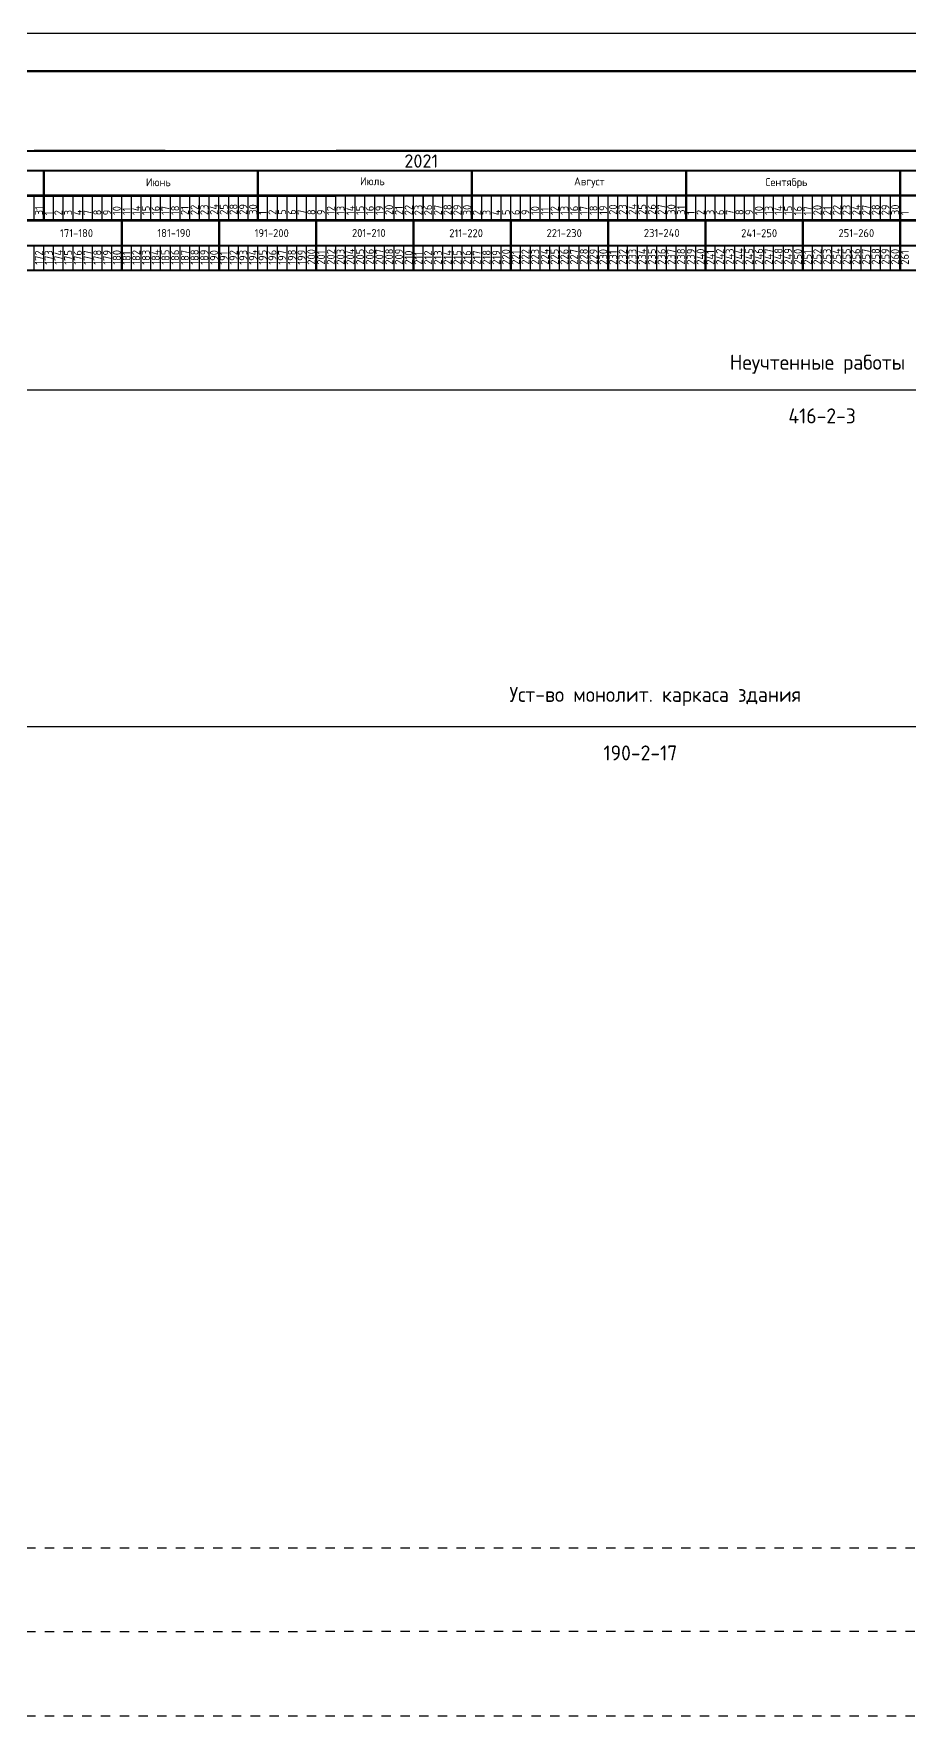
# Model space of a CAD drawing. Header units: millimetres. Extents: x -782 to 10910, y 3841 to 13237.
# Drawn here: x 4331.1 to 4448.1, y 12671.3 to 12896.1 of the extents above; entities that cross this region are included whole.
import ezdxf

# ---------------------------------------------------------------- set-up
doc = ezdxf.new("R2010")
doc.units = ezdxf.units.MM
doc.linetypes.add('JIS_02_1.2', pattern=[2.5, 1.25, -1.25])
doc.layers.add('05', color=7, linetype='Continuous', lineweight=50)
doc.layers.add('1STAIR2D', color=30, linetype='Continuous')
doc.layers.add('A0-08', color=101, linetype='Continuous')
doc.styles.add('GOST-2.304_Type-B', font='GOST_Common.ttf')
doc.styles.get("Standard").update_dxf_attribs({"font": 'isocpeur.ttf'})

msp = doc.modelspace()

# ---------------------------------------------------------------- linework, layer by layer
at = {"lineweight": 50}
for p, q in [((4332.416121, 12871.074652), (4332.416121, 12877.802487)), ((4361.015996, 12871.020001), (4361.015996, 12877.747836)), ((4389.616524, 12871.153156), (4389.616524, 12877.880991)), ((4418.216398, 12871.122658), (4418.216398, 12877.802487)), ((4446.816988, 12871.215177), (4446.816988, 12877.802487)), ((4342.816436, 12864.511104), (4342.816436, 12871.144083)), ((4355.816436, 12864.480334), (4355.816436, 12871.113313)), ((4368.816436, 12864.488026), (4368.816436, 12871.121005)), ((4381.816436, 12864.488026), (4381.816436, 12871.121005)), ((4394.816436, 12864.511104), (4394.816436, 12871.144083)), ((4407.816436, 12864.480334), (4407.816436, 12871.113313)), ((4420.816436, 12864.488026), (4420.816436, 12871.121005)), ((4433.816436, 12864.488026), (4433.816436, 12871.121005)), ((4446.816436, 12864.511104), (4446.816436, 12871.144083))]:
    msp.add_line(p, q, dxfattribs=at)
at = {"lineweight": -3}
for p, q in [((4331.116058, 12871.19227), (4331.115995, 12874.518797)), ((4331.116121, 12871.121005), (4331.116902, 12874.440674)), ((4331.116121, 12871.121005), (4331.116902, 12874.440674)), ((4333.716058, 12871.19227), (4333.716839, 12874.511939)), ((4337.616058, 12871.138735), (4337.615995, 12874.465262)), ((4337.616058, 12871.138735), (4337.615995, 12874.465262)), ((4340.215995, 12871.21), (4340.215932, 12874.536527)), ((4340.216059, 12871.121178), (4340.216839, 12874.440847)), ((4340.216059, 12871.121178), (4340.216839, 12874.440847)), ((4342.815996, 12871.192443), (4342.816776, 12874.512112)), ((4346.715996, 12871.138908), (4346.715932, 12874.465435)), ((4346.715996, 12871.138908), (4346.715932, 12874.465435)), ((4349.315932, 12871.210173), (4349.315869, 12874.5367)), ((4349.315996, 12871.138908), (4349.316776, 12874.458577)), ((4349.315996, 12871.138908), (4349.316776, 12874.458577)), ((4351.915932, 12871.210173), (4351.916713, 12874.529841)), ((4353.215996, 12871.151949), (4353.216776, 12874.471617)), ((4353.215996, 12871.151949), (4353.216776, 12874.471617)), ((4355.815932, 12871.156638), (4355.815869, 12874.483165)), ((4355.815932, 12871.156638), (4355.815869, 12874.483165)), ((4358.415869, 12871.227903), (4358.415806, 12874.55443)), ((4358.415932, 12871.156638), (4358.416713, 12874.476307)), ((4358.415932, 12871.156638), (4358.416713, 12874.476307)), ((4361.015869, 12871.227903), (4361.01665, 12874.547571)), ((4364.915869, 12871.174368), (4364.915806, 12874.500895)), ((4364.915869, 12871.174368), (4364.915806, 12874.500895)), ((4366.21587, 12871.187581), (4366.21665, 12874.50725)), ((4366.21587, 12871.187581), (4366.21665, 12874.50725)), ((4367.515806, 12871.245633), (4367.515743, 12874.57216)), ((4367.51587, 12871.15681), (4367.51665, 12874.476479)), ((4367.51587, 12871.15681), (4367.51665, 12874.476479)), ((4370.115807, 12871.228075), (4370.116587, 12874.547744)), ((4374.015807, 12871.17454), (4374.015744, 12874.501067)), ((4374.015807, 12871.17454), (4374.015744, 12874.501067)), ((4376.615744, 12871.245805), (4376.615681, 12874.572332)), ((4376.615807, 12871.17454), (4376.616587, 12874.494209)), ((4376.615807, 12871.17454), (4376.616587, 12874.494209)), ((4379.215744, 12871.245805), (4379.216524, 12874.565474)), ((4379.215807, 12871.156983), (4379.216588, 12874.476652)), ((4379.215807, 12871.156983), (4379.216588, 12874.476652)), ((4380.515744, 12871.215035), (4380.516524, 12874.534703)), ((4383.115744, 12871.122762), (4383.116524, 12874.442431)), ((4385.715681, 12871.263535), (4385.715618, 12874.590062)), ((4388.315683, 12871.123076), (4388.316464, 12874.442744)), ((4389.615681, 12871.140492), (4389.615618, 12874.467019)), ((4392.215681, 12871.122934), (4392.216461, 12874.442603)), ((4394.81562, 12871.140806), (4394.815557, 12874.467332)), ((4397.415621, 12871.123248), (4397.416401, 12874.442917)), ((4398.715618, 12871.140664), (4398.715555, 12874.467191)), ((4401.315618, 12871.140664), (4401.316398, 12874.460333)), ((4403.915557, 12871.140978), (4403.915494, 12874.467505)), ((4405.215618, 12871.153705), (4405.216399, 12874.473374)), ((4406.515557, 12871.140978), (4406.516338, 12874.460647)), ((4407.815555, 12871.158394), (4407.815492, 12874.484921)), ((4410.415555, 12871.158394), (4410.416335, 12874.478063)), ((4413.015494, 12871.158708), (4413.015431, 12874.485235)), ((4415.615494, 12871.158708), (4415.616275, 12874.478377)), ((4416.915492, 12871.176124), (4416.915429, 12874.502651)), ((4418.215492, 12871.189338), (4418.216273, 12874.509006)), ((4419.515492, 12871.158567), (4419.516273, 12874.478236)), ((4422.115431, 12871.176438), (4422.115368, 12874.502965)), ((4424.715432, 12871.158881), (4424.716212, 12874.478549)), ((4426.015429, 12871.176297), (4426.015366, 12874.502824)), ((4428.615429, 12871.176297), (4428.616209, 12874.495966)), ((4431.215369, 12871.176611), (4431.215306, 12874.503137)), ((4431.215429, 12871.158739), (4431.21621, 12874.478408)), ((4432.515369, 12871.213278), (4432.516149, 12874.532947)), ((4433.815369, 12871.176611), (4433.816149, 12874.496279)), ((4435.115369, 12871.121005), (4435.116149, 12874.440674)), ((4440.315306, 12871.194341), (4440.315242, 12874.520867)), ((4441.615306, 12871.138735), (4441.615242, 12874.465262)), ((4442.915307, 12871.124111), (4442.916087, 12874.443779)), ((4444.215306, 12871.121178), (4444.216086, 12874.440847)), ((4686.537449, 12848.485691), (4149.116436, 12848.445611))]:
    msp.add_line(p, q, dxfattribs=at)
at = {"lineweight": 25}
for p, q in [((4332.416058, 12871.1615), (4332.416058, 12874.485682)), ((4332.416121, 12871.090235), (4332.416121, 12874.414417)), ((4332.416121, 12871.090235), (4332.416121, 12874.414417)), ((4333.716121, 12871.090235), (4333.716121, 12874.414417)), ((4333.716121, 12871.090235), (4333.716121, 12874.414417)), ((4335.016058, 12871.1615), (4335.016058, 12874.485682)), ((4335.016121, 12871.059464), (4335.016121, 12874.383646)), ((4335.016121, 12871.059464), (4335.016121, 12874.383646)), ((4336.316058, 12871.1615), (4336.316058, 12874.485682)), ((4336.316121, 12871.028693), (4336.316121, 12874.352876)), ((4336.316121, 12871.028693), (4336.316121, 12874.352876)), ((4337.616058, 12871.130729), (4337.616058, 12874.454911)), ((4338.916058, 12871.099958), (4338.916058, 12874.424141)), ((4338.916059, 12871.090407), (4338.916059, 12874.41459)), ((4338.916059, 12871.090407), (4338.916059, 12874.41459)), ((4341.515996, 12871.161672), (4341.515996, 12874.485854)), ((4341.516059, 12871.090407), (4341.516059, 12874.41459)), ((4341.516059, 12871.090407), (4341.516059, 12874.41459)), ((4342.816059, 12871.090407), (4342.816059, 12874.41459)), ((4342.816059, 12871.090407), (4342.816059, 12874.41459)), ((4344.115996, 12871.161672), (4344.115996, 12874.485854)), ((4344.116059, 12871.059637), (4344.116059, 12874.383819)), ((4344.116059, 12871.059637), (4344.116059, 12874.383819)), ((4345.415996, 12871.161672), (4345.415996, 12874.485854)), ((4345.416059, 12871.028866), (4345.416059, 12874.353048)), ((4345.416059, 12871.028866), (4345.416059, 12874.353048)), ((4346.715996, 12871.130902), (4346.715996, 12874.455084)), ((4348.015996, 12871.108137), (4348.015996, 12874.43232)), ((4348.015996, 12871.108137), (4348.015996, 12874.43232)), ((4348.015996, 12871.100131), (4348.015996, 12874.424313)), ((4350.615932, 12871.179402), (4350.615932, 12874.503584)), ((4350.615996, 12871.108137), (4350.615996, 12874.43232)), ((4350.615996, 12871.108137), (4350.615996, 12874.43232)), ((4351.915996, 12871.108137), (4351.915996, 12874.43232)), ((4351.915996, 12871.108137), (4351.915996, 12874.43232)), ((4353.215932, 12871.179402), (4353.215932, 12874.503584)), ((4353.215996, 12871.077367), (4353.215996, 12874.401549)), ((4353.215996, 12871.077367), (4353.215996, 12874.401549)), ((4354.515932, 12871.179402), (4354.515932, 12874.503584)), ((4354.515996, 12871.046596), (4354.515996, 12874.370778)), ((4354.515996, 12871.046596), (4354.515996, 12874.370778)), ((4355.815932, 12871.148632), (4355.815932, 12874.472814)), ((4357.115932, 12871.125867), (4357.115932, 12874.450049)), ((4357.115932, 12871.125867), (4357.115932, 12874.450049)), ((4357.115932, 12871.117861), (4357.115932, 12874.442043)), ((4359.715869, 12871.197132), (4359.715869, 12874.521314)), ((4359.715932, 12871.125867), (4359.715932, 12874.450049)), ((4359.715932, 12871.125867), (4359.715932, 12874.450049)), ((4361.015932, 12871.125867), (4361.015932, 12874.450049)), ((4361.015932, 12871.125867), (4361.015932, 12874.450049)), ((4362.315869, 12871.197132), (4362.315869, 12874.521314)), ((4362.315932, 12871.095097), (4362.315932, 12874.419279)), ((4362.315932, 12871.095097), (4362.315932, 12874.419279)), ((4363.615869, 12871.197132), (4363.615869, 12874.521314)), ((4363.615932, 12871.064326), (4363.615932, 12874.388508)), ((4363.615932, 12871.064326), (4363.615932, 12874.388508)), ((4364.915869, 12871.166361), (4364.915869, 12874.490544)), ((4366.215869, 12871.135591), (4366.215869, 12874.459773)), ((4366.21587, 12871.12604), (4366.21587, 12874.450222)), ((4366.21587, 12871.12604), (4366.21587, 12874.450222)), ((4368.815807, 12871.197305), (4368.815807, 12874.521487)), ((4368.81587, 12871.12604), (4368.81587, 12874.450222)), ((4368.81587, 12871.12604), (4368.81587, 12874.450222)), ((4370.11587, 12871.12604), (4370.11587, 12874.450222)), ((4370.11587, 12871.12604), (4370.11587, 12874.450222)), ((4371.415807, 12871.197305), (4371.415807, 12874.521487)), ((4371.41587, 12871.095269), (4371.41587, 12874.419451)), ((4371.41587, 12871.095269), (4371.41587, 12874.419451)), ((4372.715807, 12871.197305), (4372.715807, 12874.521487)), ((4372.71587, 12871.064498), (4372.71587, 12874.388681)), ((4372.71587, 12871.064498), (4372.71587, 12874.388681)), ((4374.015807, 12871.166534), (4374.015807, 12874.490716)), ((4375.315807, 12871.14377), (4375.315807, 12874.467952)), ((4375.315807, 12871.14377), (4375.315807, 12874.467952)), ((4375.315807, 12871.135763), (4375.315807, 12874.459946)), ((4377.915744, 12871.215035), (4377.915744, 12874.539217)), ((4377.915807, 12871.14377), (4377.915807, 12874.467952)), ((4377.915807, 12871.14377), (4377.915807, 12874.467952)), ((4379.215744, 12871.184264), (4379.215744, 12874.508446)), ((4379.215807, 12871.14377), (4379.215807, 12874.467952)), ((4379.215807, 12871.14377), (4379.215807, 12874.467952)), ((4380.515744, 12871.215035), (4380.515744, 12874.539217)), ((4380.515807, 12871.112999), (4380.515807, 12874.437181)), ((4380.515807, 12871.112999), (4380.515807, 12874.437181)), ((4381.815744, 12871.215035), (4381.815744, 12874.539217)), ((4381.815744, 12871.091991), (4381.815744, 12874.416174)), ((4383.115744, 12871.184264), (4383.115744, 12874.508446)), ((4384.415744, 12871.153493), (4384.415744, 12874.477675)), ((4384.415744, 12871.091991), (4384.415744, 12874.416174)), ((4385.715744, 12871.091991), (4385.715744, 12874.416174)), ((4387.015683, 12871.092305), (4387.015683, 12874.416487)), ((4387.015744, 12871.061221), (4387.015744, 12874.385403)), ((4388.315744, 12871.03045), (4388.315744, 12874.354632)), ((4389.615683, 12871.092305), (4389.615683, 12874.416487)), ((4390.915681, 12871.092164), (4390.915681, 12874.416346)), ((4390.915683, 12871.092305), (4390.915683, 12874.416487)), ((4392.215683, 12871.061534), (4392.215683, 12874.385717)), ((4393.515681, 12871.092164), (4393.515681, 12874.416346)), ((4393.515683, 12871.030764), (4393.515683, 12874.354946)), ((4394.815681, 12871.092164), (4394.815681, 12874.416346)), ((4396.115621, 12871.092478), (4396.115621, 12874.41666)), ((4396.115681, 12871.061393), (4396.115681, 12874.385575)), ((4397.415681, 12871.030622), (4397.415681, 12874.354805)), ((4398.715621, 12871.092478), (4398.715621, 12874.41666)), ((4400.015618, 12871.109894), (4400.015618, 12874.434076)), ((4400.015621, 12871.092478), (4400.015621, 12874.41666)), ((4401.315621, 12871.061707), (4401.315621, 12874.385889)), ((4402.615618, 12871.109894), (4402.615618, 12874.434076)), ((4402.615621, 12871.030936), (4402.615621, 12874.355118)), ((4403.915618, 12871.109894), (4403.915618, 12874.434076)), ((4405.215557, 12871.110207), (4405.215557, 12874.43439)), ((4405.215618, 12871.079123), (4405.215618, 12874.403305)), ((4406.515618, 12871.048352), (4406.515618, 12874.372535)), ((4407.815557, 12871.110207), (4407.815557, 12874.43439)), ((4409.115555, 12871.127624), (4409.115555, 12874.451806)), ((4409.115557, 12871.110207), (4409.115557, 12874.43439)), ((4410.415557, 12871.079437), (4410.415557, 12874.403619)), ((4411.715555, 12871.127624), (4411.715555, 12874.451806)), ((4411.715557, 12871.048666), (4411.715557, 12874.372848)), ((4413.015555, 12871.127624), (4413.015555, 12874.451806)), ((4414.315494, 12871.127937), (4414.315494, 12874.45212)), ((4414.315555, 12871.096853), (4414.315555, 12874.421035)), ((4415.615555, 12871.066082), (4415.615555, 12874.390265)), ((4416.915494, 12871.127937), (4416.915494, 12874.45212)), ((4418.215492, 12871.127796), (4418.215492, 12874.451978)), ((4418.215494, 12871.127937), (4418.215494, 12874.45212)), ((4419.515494, 12871.097167), (4419.515494, 12874.421349)), ((4420.815492, 12871.127796), (4420.815492, 12874.451978)), ((4420.815494, 12871.066396), (4420.815494, 12874.390578)), ((4422.115492, 12871.127796), (4422.115492, 12874.451978)), ((4423.415432, 12871.12811), (4423.415432, 12874.452292)), ((4423.415492, 12871.097026), (4423.415492, 12874.421208)), ((4424.715492, 12871.066255), (4424.715492, 12874.390437)), ((4426.015432, 12871.12811), (4426.015432, 12874.452292)), ((4427.315429, 12871.145526), (4427.315429, 12874.469708)), ((4427.315432, 12871.12811), (4427.315432, 12874.452292)), ((4428.615432, 12871.097339), (4428.615432, 12874.421522)), ((4429.915429, 12871.145526), (4429.915429, 12874.469708)), ((4429.915432, 12871.066569), (4429.915432, 12874.390751)), ((4431.215369, 12871.182507), (4431.215369, 12874.50669)), ((4431.215429, 12871.145526), (4431.215429, 12874.469708)), ((4432.515369, 12871.14584), (4432.515369, 12874.470022)), ((4432.515429, 12871.114756), (4432.515429, 12874.438938)), ((4433.815369, 12871.090235), (4433.815369, 12874.414417)), ((4435.115369, 12871.14584), (4435.115369, 12874.470022)), ((4436.415369, 12871.14584), (4436.415369, 12874.470022)), ((4436.415369, 12871.090235), (4436.415369, 12874.414417)), ((4437.715369, 12871.115069), (4437.715369, 12874.439251)), ((4437.715369, 12871.090235), (4437.715369, 12874.414417)), ((4439.015369, 12871.084299), (4439.015369, 12874.408481)), ((4439.015369, 12871.059464), (4439.015369, 12874.383646)), ((4440.315369, 12871.028693), (4440.315369, 12874.352876)), ((4441.615307, 12871.09334), (4441.615307, 12874.417522)), ((4442.915306, 12871.090407), (4442.915306, 12874.41459)), ((4444.215307, 12871.09334), (4444.215307, 12874.417522)), ((4445.515306, 12871.090407), (4445.515306, 12874.41459)), ((4445.515307, 12871.09334), (4445.515307, 12874.417522)), ((4446.815306, 12871.090407), (4446.815306, 12874.41459)), ((4446.815307, 12871.062569), (4446.815307, 12874.386752)), ((4331.116436, 12864.488026), (4331.116436, 12867.827594)), ((4332.416436, 12864.488026), (4332.416436, 12867.812209)), ((4332.416436, 12864.488026), (4332.416436, 12867.812209)), ((4333.716436, 12864.488026), (4333.716436, 12867.812209)), ((4333.716436, 12864.488026), (4333.716436, 12867.812209)), ((4335.016436, 12864.488026), (4335.016436, 12867.827594)), ((4336.316436, 12864.488026), (4336.316436, 12867.812209)), ((4336.316436, 12864.488026), (4336.316436, 12867.812209)), ((4337.616436, 12864.488026), (4337.616436, 12867.812209)), ((4337.616436, 12864.488026), (4337.616436, 12867.812209)), ((4338.916436, 12864.488026), (4338.916436, 12867.827594)), ((4340.216436, 12864.488026), (4340.216436, 12867.812209)), ((4340.216436, 12864.488026), (4340.216436, 12867.812209)), ((4341.516436, 12864.488026), (4341.516436, 12867.812209)), ((4341.516436, 12864.488026), (4341.516436, 12867.812209)), ((4342.816436, 12864.488026), (4342.816436, 12867.827594)), ((4344.116436, 12864.472641), (4344.116436, 12867.796823)), ((4344.116436, 12864.472641), (4344.116436, 12867.796823)), ((4345.416436, 12864.472641), (4345.416436, 12867.796823)), ((4345.416436, 12864.472641), (4345.416436, 12867.796823)), ((4346.716436, 12864.472641), (4346.716436, 12867.812209)), ((4348.016436, 12864.457256), (4348.016436, 12867.781438)), ((4348.016436, 12864.457256), (4348.016436, 12867.781438)), ((4349.316436, 12864.457256), (4349.316436, 12867.781438)), ((4349.316436, 12864.457256), (4349.316436, 12867.781438)), ((4350.616436, 12864.457256), (4350.616436, 12867.796823)), ((4351.916436, 12864.472641), (4351.916436, 12867.796823)), ((4351.916436, 12864.472641), (4351.916436, 12867.796823)), ((4353.216436, 12864.472641), (4353.216436, 12867.796823)), ((4353.216436, 12864.472641), (4353.216436, 12867.796823)), ((4354.516436, 12864.472641), (4354.516436, 12867.812209)), ((4355.816436, 12864.472641), (4355.816436, 12867.796823)), ((4355.816436, 12864.472641), (4355.816436, 12867.796823)), ((4357.116436, 12864.472641), (4357.116436, 12867.796823)), ((4357.116436, 12864.472641), (4357.116436, 12867.796823)), ((4358.416436, 12864.472641), (4358.416436, 12867.812209)), ((4359.716436, 12864.472641), (4359.716436, 12867.796823)), ((4359.716436, 12864.472641), (4359.716436, 12867.796823)), ((4361.016436, 12864.472641), (4361.016436, 12867.796823)), ((4361.016436, 12864.472641), (4361.016436, 12867.796823)), ((4362.316436, 12864.472641), (4362.316436, 12867.812209)), ((4363.616436, 12864.472641), (4363.616436, 12867.796823)), ((4363.616436, 12864.472641), (4363.616436, 12867.796823)), ((4364.916436, 12864.472641), (4364.916436, 12867.796823)), ((4364.916436, 12864.472641), (4364.916436, 12867.796823)), ((4366.216436, 12864.472641), (4366.216436, 12867.812209)), ((4367.516436, 12864.503412), (4367.516436, 12867.827594)), ((4367.516436, 12864.503412), (4367.516436, 12867.827594)), ((4368.816436, 12864.503412), (4368.816436, 12867.827594)), ((4368.816436, 12864.503412), (4368.816436, 12867.827594)), ((4370.116436, 12864.503412), (4370.116436, 12867.842979)), ((4371.416436, 12864.488026), (4371.416436, 12867.812209)), ((4371.416436, 12864.488026), (4371.416436, 12867.812209)), ((4372.716436, 12864.488026), (4372.716436, 12867.812209)), ((4372.716436, 12864.488026), (4372.716436, 12867.812209)), ((4374.016436, 12864.488026), (4374.016436, 12867.827594)), ((4375.316436, 12864.503412), (4375.316436, 12867.827594)), ((4375.316436, 12864.503412), (4375.316436, 12867.827594)), ((4376.616436, 12864.503412), (4376.616436, 12867.827594)), ((4376.616436, 12864.503412), (4376.616436, 12867.827594)), ((4377.916436, 12864.503412), (4377.916436, 12867.842979)), ((4379.216436, 12864.503412), (4379.216436, 12867.827594)), ((4379.216436, 12864.503412), (4379.216436, 12867.827594)), ((4380.516436, 12864.503412), (4380.516436, 12867.827594)), ((4380.516436, 12864.503412), (4380.516436, 12867.827594)), ((4381.816436, 12864.503412), (4381.816436, 12867.842979)), ((4383.116436, 12864.503412), (4383.116436, 12867.827594)), ((4383.116436, 12864.503412), (4383.116436, 12867.827594)), ((4384.416436, 12864.503412), (4384.416436, 12867.827594)), ((4384.416436, 12864.503412), (4384.416436, 12867.827594)), ((4385.716436, 12864.503412), (4385.716436, 12867.842979)), ((4387.016436, 12864.503412), (4387.016436, 12867.827594)), ((4387.016436, 12864.503412), (4387.016436, 12867.827594)), ((4388.316436, 12864.503412), (4388.316436, 12867.827594)), ((4388.316436, 12864.503412), (4388.316436, 12867.827594)), ((4389.616436, 12864.503412), (4389.616436, 12867.842979)), ((4390.916436, 12864.503412), (4390.916436, 12867.827594)), ((4390.916436, 12864.503412), (4390.916436, 12867.827594)), ((4392.216436, 12864.503412), (4392.216436, 12867.827594)), ((4392.216436, 12864.503412), (4392.216436, 12867.827594)), ((4393.516436, 12864.503412), (4393.516436, 12867.842979)), ((4394.816436, 12864.488026), (4394.816436, 12867.812209)), ((4394.816436, 12864.488026), (4394.816436, 12867.812209)), ((4396.116436, 12864.488026), (4396.116436, 12867.812209)), ((4396.116436, 12864.488026), (4396.116436, 12867.812209)), ((4397.416436, 12864.488026), (4397.416436, 12867.827594)), ((4398.716436, 12864.503412), (4398.716436, 12867.827594)), ((4398.716436, 12864.503412), (4398.716436, 12867.827594)), ((4400.016436, 12864.503412), (4400.016436, 12867.827594)), ((4400.016436, 12864.503412), (4400.016436, 12867.827594)), ((4401.316436, 12864.503412), (4401.316436, 12867.842979)), ((4402.616436, 12864.503412), (4402.616436, 12867.827594)), ((4402.616436, 12864.503412), (4402.616436, 12867.827594)), ((4403.916436, 12864.503412), (4403.916436, 12867.827594)), ((4403.916436, 12864.503412), (4403.916436, 12867.827594)), ((4405.216436, 12864.503412), (4405.216436, 12867.842979)), ((4406.516436, 12864.503412), (4406.516436, 12867.827594)), ((4406.516436, 12864.503412), (4406.516436, 12867.827594)), ((4407.816436, 12864.503412), (4407.816436, 12867.827594)), ((4407.816436, 12864.503412), (4407.816436, 12867.827594)), ((4409.116436, 12864.503412), (4409.116436, 12867.842979)), ((4410.416436, 12864.503412), (4410.416436, 12867.827594)), ((4410.416436, 12864.503412), (4410.416436, 12867.827594)), ((4411.716436, 12864.503412), (4411.716436, 12867.827594)), ((4411.716436, 12864.503412), (4411.716436, 12867.827594)), ((4413.016436, 12864.503412), (4413.016436, 12867.842979)), ((4414.316436, 12864.488026), (4414.316436, 12867.812209)), ((4414.316436, 12864.488026), (4414.316436, 12867.812209)), ((4415.616436, 12864.488026), (4415.616436, 12867.812209)), ((4415.616436, 12864.488026), (4415.616436, 12867.812209)), ((4416.916436, 12864.488026), (4416.916436, 12867.827594)), ((4418.216436, 12864.472641), (4418.216436, 12867.796823)), ((4418.216436, 12864.472641), (4418.216436, 12867.796823)), ((4419.516436, 12864.472641), (4419.516436, 12867.796823)), ((4419.516436, 12864.472641), (4419.516436, 12867.796823)), ((4420.816436, 12864.472641), (4420.816436, 12867.812209)), ((4422.116436, 12864.488026), (4422.116436, 12867.812209)), ((4422.116436, 12864.488026), (4422.116436, 12867.812209)), ((4423.416436, 12864.488026), (4423.416436, 12867.812209)), ((4423.416436, 12864.488026), (4423.416436, 12867.812209)), ((4424.716436, 12864.488026), (4424.716436, 12867.827594)), ((4426.016436, 12864.488026), (4426.016436, 12867.812209)), ((4426.016436, 12864.488026), (4426.016436, 12867.812209)), ((4427.316436, 12864.488026), (4427.316436, 12867.812209)), ((4427.316436, 12864.488026), (4427.316436, 12867.812209)), ((4428.616436, 12864.488026), (4428.616436, 12867.827594)), ((4429.916436, 12864.488026), (4429.916436, 12867.812209)), ((4429.916436, 12864.488026), (4429.916436, 12867.812209)), ((4431.216436, 12864.488026), (4431.216436, 12867.812209)), ((4431.216436, 12864.488026), (4431.216436, 12867.812209)), ((4432.516436, 12864.488026), (4432.516436, 12867.827594)), ((4433.816436, 12864.488026), (4433.816436, 12867.812209)), ((4433.816436, 12864.488026), (4433.816436, 12867.812209)), ((4435.116436, 12864.488026), (4435.116436, 12867.812209)), ((4435.116436, 12864.488026), (4435.116436, 12867.812209)), ((4436.416436, 12864.488026), (4436.416436, 12867.827594)), ((4437.716436, 12864.472641), (4437.716436, 12867.796823)), ((4437.716436, 12864.472641), (4437.716436, 12867.796823)), ((4439.016436, 12864.472641), (4439.016436, 12867.796823)), ((4439.016436, 12864.472641), (4439.016436, 12867.796823)), ((4440.316436, 12864.472641), (4440.316436, 12867.812209)), ((4441.616436, 12864.457256), (4441.616436, 12867.781438)), ((4441.616436, 12864.457256), (4441.616436, 12867.781438)), ((4442.916436, 12864.457256), (4442.916436, 12867.781438)), ((4442.916436, 12864.457256), (4442.916436, 12867.781438)), ((4444.216436, 12864.457256), (4444.216436, 12867.796823)), ((4445.516436, 12864.472641), (4445.516436, 12867.796823)), ((4445.516436, 12864.472641), (4445.516436, 12867.796823)), ((4446.816436, 12864.472641), (4446.816436, 12867.796823)), ((4446.816436, 12864.472641), (4446.816436, 12867.796823)), ((4279.936381, 12803.565377), (4520.096491, 12803.565377))]:
    msp.add_line(p, q, dxfattribs=at)
at = {"linetype": 'JIS_02_1.2', "lineweight": -3}
for p, q in [((4551.296491, 12693.784467), (4318.618128, 12693.784467)), ((4551.296513, 12682.681621), (4308.585679, 12682.643843)), ((4551.296491, 12671.39239), (4297.800819, 12671.342801))]:
    msp.add_line(p, q, dxfattribs=at)
at = {"layer": '05'}
msp.add_line((4331.112867, 12880.423568), (4348.601728, 12880.423568), dxfattribs=at)
at = {"layer": '1STAIR2D', "color": 0}
msp.add_line((4867.747635, 12896.089018), (4027.747635, 12896.089018), dxfattribs=at)
at = {"layer": '1STAIR2D', "color": 0, "lineweight": 100}
msp.add_line((4862.747635, 12891.089018), (4047.747635, 12891.089018), dxfattribs=at)
at = {"layer": 'A0-08', "color": 0, "lineweight": 40}
for p, q in [((4108.816436, 12880.423568), (4849.816436, 12880.423568)), ((4108.816436, 12880.423568), (4849.816436, 12880.423568)), ((4133.382876, 12880.423568), (4849.816436, 12880.423568)), ((4162.30183, 12880.423568), (4849.816436, 12880.423568)), ((4400.64232, 12880.423568), (4371.450749, 12880.423568)), ((4849.816436, 12880.423568), (4400.64232, 12880.423568)), ((4100.152279, 12877.802487), (4849.816436, 12877.802487)), ((4100.152279, 12877.802487), (4849.816436, 12877.802487)), ((4108.816436, 12877.802487), (4849.816436, 12877.802487)), ((4100.152279, 12874.461746), (4849.816436, 12874.475958)), ((4100.152279, 12874.461746), (4371.450749, 12874.429802)), ((4108.818409, 12874.532947), (4849.818409, 12874.532947)), ((4100.152279, 12871.121005), (4849.816436, 12871.121005)), ((4108.817628, 12871.213278), (4849.817628, 12871.213278)), ((4100.152279, 12867.812209), (4371.450749, 12867.812209)), ((4108.816436, 12867.812209), (4849.816436, 12867.812209)), ((4203.099002, 12867.812209), (4849.816436, 12867.827594)), ((4100.152279, 12864.518797), (4849.816436, 12864.518797)), ((4108.816436, 12864.518797), (4849.816436, 12864.518797))]:
    msp.add_line(p, q, dxfattribs=at)
at = {"layer": 'A0-08', "color": 0, "lineweight": 25}
for p, q in [((4100.152279, 12871.121005), (4404.641687, 12871.121005)), ((4100.152279, 12867.812209), (4371.450749, 12867.812209)), ((4127.626134, 12864.518797), (4404.641687, 12864.518797)), ((4127.626134, 12864.503412), (4404.641687, 12864.503412)), ((4135.377068, 12864.518797), (4404.641687, 12864.518797)), ((4135.377068, 12864.503412), (4404.641687, 12864.503412)), ((4163.089116, 12864.518797), (4404.641687, 12864.518797)), ((4163.089116, 12864.518797), (4404.641687, 12864.518797)), ((4163.089116, 12864.503412), (4404.641687, 12864.503412)), ((4163.089116, 12864.503412), (4404.641687, 12864.503412)), ((4203.099002, 12864.518797), (4404.641687, 12864.518797)), ((4203.099002, 12864.503412), (4404.641687, 12864.503412)), ((4331.112867, 12864.518797), (4343.082675, 12864.518797)), ((4331.112867, 12864.503412), (4343.082675, 12864.503412))]:
    msp.add_line(p, q, dxfattribs=at)

# ---------------------------------------------------------------- texts
msp.add_text('2021', height=1.7683557).set_placement((4380.580683, 12878.189325))
at = {"layer": 'A0-08', "color": 0, "lineweight": 25, "style": 'GOST-2.304_Type-B'}
for s, p in [('Июнь', (4346.048268, 12875.711517)), ('Июль', (4374.648796, 12875.844672)), ('Август', (4403.248671, 12875.814173)), ('Сентябрь', (4428.80679, 12875.728251)), ('171-180', (4334.581106, 12868.911315)), ('181-190', (4347.581106, 12868.926701)), ('191-200', (4360.581106, 12868.911315)), ('201-210', (4373.581106, 12868.926701)), ('211-220', (4386.581106, 12868.903623)), ('221-230', (4399.581106, 12868.911315)), ('231-240', (4412.581106, 12868.926701)), ('241-250', (4425.581106, 12868.903623)), ('251-260', (4438.581106, 12868.911315))]:
    msp.add_text(s, height=1.0687328, dxfattribs=at).set_placement(p)
for s, height, p in [('31', 1.0687328, (4332.289364, 12871.825687)), ('1', 1.068733, (4333.589364, 12871.825687)), ('2', 1.068733, (4334.889364, 12871.825687)), ('3', 1.068733, (4336.189364, 12871.825687)), ('4', 1.068733, (4337.489364, 12871.825687)), ('7', 1.068733, (4338.789364, 12871.825687)), ('8', 1.068733, (4340.089364, 12871.825687)), ('9', 1.068733, (4341.389364, 12871.825687)), ('10', 1.0687328, (4342.689302, 12871.856458)), ('11', 1.0687328, (4343.989302, 12871.856458)), ('14', 1.0687328, (4345.289302, 12871.856458)), ('15', 1.0687328, (4346.589302, 12871.856458)), ('16', 1.0687328, (4347.889302, 12871.856458)), ('17', 1.0687328, (4349.189302, 12871.856458)), ('18', 1.0687328, (4350.489302, 12871.856458)), ('21', 1.0687328, (4351.789302, 12871.856458)), ('22', 1.0687328, (4353.089302, 12871.856458)), ('23', 1.0687328, (4354.389302, 12871.856458)), ('24', 1.0687328, (4355.689175, 12871.892091)), ('25', 1.0687328, (4356.989175, 12871.892091)), ('28', 1.0687328, (4358.289175, 12871.892091)), ('29', 1.0687328, (4359.589175, 12871.892091)), ('30', 1.0687328, (4360.889175, 12871.892091)), ('1', 1.068733, (4362.189175, 12871.892091)), ('2', 1.068733, (4363.489175, 12871.892091)), ('5', 1.068733, (4364.789175, 12871.892091)), ('6', 1.068733, (4366.089175, 12871.892091)), ('7', 1.068733, (4367.389175, 12871.892091)), ('8', 1.068733, (4368.689113, 12871.861492)), ('9', 1.068733, (4369.989113, 12871.861492)), ('12', 1.0687328, (4371.289113, 12871.861492)), ('13', 1.0687328, (4372.589113, 12871.861492)), ('14', 1.0687328, (4373.889113, 12871.861492)), ('15', 1.0687328, (4375.189113, 12871.861492)), ('16', 1.0687328, (4376.489113, 12871.861492)), ('19', 1.0687328, (4377.789113, 12871.861492)), ('20', 1.0687328, (4379.089113, 12871.861492)), ('21', 1.0687328, (4380.389113, 12871.861492)), ('22', 1.0687328, (4381.688987, 12871.827444)), ('23', 1.0687328, (4382.988987, 12871.827444)), ('26', 1.0687328, (4384.288987, 12871.827444)), ('27', 1.0687328, (4385.588987, 12871.827444)), ('28', 1.0687328, (4386.888987, 12871.827444)), ('29', 1.0687328, (4388.188987, 12871.827444)), ('30', 1.0687328, (4389.488987, 12871.827444)), ('2', 1.068733, (4390.788987, 12871.827444)), ('3', 1.068733, (4392.088987, 12871.827444)), ('4', 1.068733, (4393.388987, 12871.827444)), ('5', 1.068733, (4394.688924, 12871.858215)), ('6', 1.068733, (4395.988924, 12871.858215)), ('9', 1.068733, (4397.288924, 12871.858215)), ('10', 1.0687328, (4398.588924, 12871.858215)), ('11', 1.0687328, (4399.888924, 12871.858215)), ('12', 1.0687328, (4401.188924, 12871.858215)), ('13', 1.0687328, (4402.488924, 12871.858215)), ('16', 1.0687328, (4403.788924, 12871.858215)), ('17', 1.0687328, (4405.088924, 12871.858215)), ('18', 1.0687328, (4406.388924, 12871.858215)), ('19', 1.0687328, (4407.688798, 12871.893847)), ('20', 1.0687328, (4408.988798, 12871.893847)), ('23', 1.0687328, (4410.288798, 12871.893847)), ('24', 1.0687328, (4411.588798, 12871.893847)), ('25', 1.0687328, (4412.888798, 12871.893847)), ('26', 1.0687328, (4414.188798, 12871.893847)), ('27', 1.0687328, (4415.488798, 12871.893847)), ('30', 1.0687328, (4416.788798, 12871.893847)), ('31', 1.0687328, (4418.088798, 12871.893847)), ('1', 1.068733, (4419.388798, 12871.893847)), ('2', 1.068733, (4420.688735, 12871.863249)), ('3', 1.068733, (4421.988735, 12871.863249)), ('6', 1.068733, (4423.288735, 12871.863249)), ('7', 1.068733, (4424.588735, 12871.863249)), ('8', 1.068733, (4425.888735, 12871.863249)), ('9', 1.068733, (4427.188735, 12871.863249)), ('10', 1.0687328, (4428.488735, 12871.863249)), ('13', 1.0687328, (4429.788735, 12871.863249)), ('14', 1.0687328, (4431.088735, 12871.863249)), ('15', 1.0687328, (4432.388735, 12871.863249)), ('16', 1.0687328, (4433.688612, 12871.825687)), ('17', 1.0687328, (4434.988612, 12871.825687)), ('20', 1.0687328, (4436.288612, 12871.825687)), ('21', 1.0687328, (4437.588612, 12871.825687)), ('22', 1.0687328, (4438.888612, 12871.825687)), ('23', 1.0687328, (4440.188612, 12871.825687)), ('24', 1.0687328, (4441.488612, 12871.825687)), ('27', 1.0687328, (4442.788612, 12871.825687)), ('28', 1.0687328, (4444.088612, 12871.825687)), ('29', 1.0687328, (4445.388612, 12871.825687)), ('30', 1.0687328, (4446.688549, 12871.856458)), ('1', 1.068733, (4447.988549, 12871.856458)), ('172', 1.0687328, (4332.289679, 12865.223479)), ('173', 1.0687328, (4333.589679, 12865.223479)), ('174', 1.0687328, (4334.889679, 12865.223479)), ('175', 1.0687328, (4336.189679, 12865.223479)), ('176', 1.0687328, (4337.489679, 12865.223479)), ('177', 1.0687328, (4338.789679, 12865.223479)), ('178', 1.0687328, (4340.089679, 12865.223479)), ('179', 1.0687328, (4341.389679, 12865.223479)), ('180', 1.0687328, (4342.689679, 12865.223479)), ('181', 1.0687328, (4343.989679, 12865.223479)), ('182', 1.0687328, (4345.289679, 12865.223479)), ('183', 1.0687328, (4346.589679, 12865.223479)), ('184', 1.0687328, (4347.889679, 12865.223479)), ('185', 1.0687328, (4349.189679, 12865.223479)), ('186', 1.0687328, (4350.489679, 12865.223479)), ('187', 1.0687328, (4351.789679, 12865.223479)), ('188', 1.0687328, (4353.089679, 12865.223479)), ('189', 1.0687328, (4354.389679, 12865.223479)), ('190', 1.0687328, (4355.689679, 12865.223479)), ('191', 1.0687328, (4356.989679, 12865.223479)), ('192', 1.0687328, (4358.289679, 12865.223479)), ('193', 1.0687328, (4359.589679, 12865.223479)), ('194', 1.0687328, (4360.889679, 12865.223479)), ('195', 1.0687328, (4362.189679, 12865.223479)), ('196', 1.0687328, (4363.489679, 12865.223479)), ('197', 1.0687328, (4364.789679, 12865.223479)), ('198', 1.0687328, (4366.089679, 12865.223479)), ('199', 1.0687328, (4367.389679, 12865.223479)), ('200', 1.0687328, (4368.689679, 12865.223479)), ('201', 1.0687328, (4369.989679, 12865.223479)), ('202', 1.0687328, (4371.289679, 12865.223479)), ('203', 1.0687328, (4372.589679, 12865.223479)), ('204', 1.0687328, (4373.889679, 12865.223479)), ('205', 1.0687328, (4375.189679, 12865.223479)), ('206', 1.0687328, (4376.489679, 12865.223479)), ('207', 1.0687328, (4377.789679, 12865.223479)), ('208', 1.0687328, (4379.089679, 12865.223479)), ('209', 1.0687328, (4380.389679, 12865.223479)), ('210', 1.0687328, (4381.689679, 12865.223479)), ('211', 1.0687328, (4382.989679, 12865.223479)), ('212', 1.0687328, (4384.289679, 12865.223479)), ('213', 1.0687328, (4385.589679, 12865.223479)), ('214', 1.0687328, (4386.889679, 12865.223479)), ('215', 1.0687328, (4388.189679, 12865.223479)), ('216', 1.0687328, (4389.489679, 12865.223479)), ('217', 1.0687328, (4390.789679, 12865.223479)), ('218', 1.0687328, (4392.089679, 12865.223479)), ('219', 1.0687328, (4393.389679, 12865.223479)), ('220', 1.0687328, (4394.689679, 12865.223479)), ('221', 1.0687328, (4395.989679, 12865.223479)), ('222', 1.0687328, (4397.289679, 12865.223479)), ('223', 1.0687328, (4398.589679, 12865.223479)), ('224', 1.0687328, (4399.889679, 12865.223479)), ('225', 1.0687328, (4401.189679, 12865.223479)), ('226', 1.0687328, (4402.489679, 12865.223479)), ('227', 1.0687328, (4403.789679, 12865.223479)), ('228', 1.0687328, (4405.089679, 12865.223479)), ('229', 1.0687328, (4406.389679, 12865.223479)), ('230', 1.0687328, (4407.689679, 12865.223479)), ('231', 1.0687328, (4408.989679, 12865.223479)), ('232', 1.0687328, (4410.289679, 12865.223479)), ('233', 1.0687328, (4411.589679, 12865.223479)), ('234', 1.0687328, (4412.889679, 12865.223479)), ('235', 1.0687328, (4414.189679, 12865.223479)), ('236', 1.0687328, (4415.489679, 12865.223479)), ('237', 1.0687328, (4416.789679, 12865.223479)), ('238', 1.0687328, (4418.089679, 12865.223479)), ('239', 1.0687328, (4419.389679, 12865.223479)), ('240', 1.0687328, (4420.689679, 12865.223479)), ('241', 1.0687328, (4421.989679, 12865.223479)), ('242', 1.0687328, (4423.289679, 12865.223479)), ('243', 1.0687328, (4424.589679, 12865.223479)), ('244', 1.0687328, (4425.889679, 12865.223479)), ('245', 1.0687328, (4427.189679, 12865.223479)), ('246', 1.0687328, (4428.489679, 12865.223479)), ('247', 1.0687328, (4429.789679, 12865.223479)), ('248', 1.0687328, (4431.089679, 12865.223479)), ('249', 1.0687328, (4432.389679, 12865.223479)), ('250', 1.0687328, (4433.689679, 12865.223479)), ('251', 1.0687328, (4434.989679, 12865.223479)), ('252', 1.0687328, (4436.289679, 12865.223479)), ('253', 1.0687328, (4437.589679, 12865.223479)), ('254', 1.0687328, (4438.889679, 12865.223479)), ('255', 1.0687328, (4440.189679, 12865.223479)), ('256', 1.0687328, (4441.489679, 12865.223479)), ('257', 1.0687328, (4442.789679, 12865.223479)), ('258', 1.0687328, (4444.089679, 12865.223479)), ('259', 1.0687328, (4445.389679, 12865.223479)), ('260', 1.0687328, (4446.689679, 12865.223479)), ('261', 1.0687328, (4447.989679, 12865.223479))]:
    msp.add_text(s, height=height, rotation=90, dxfattribs=at).set_placement(p)
at = {"layer": 'A0-08', "color": 0, "lineweight": 25, "char_height": 2, "attachment_point": 1, "style": 'GOST-2.304_Type-B'}
for s, width, insert in [('Неучтенные работы', 43.01416096, (4424.060598, 12853.205195)), ('416-2-3', 2.49875162, (4431.891676, 12846.036454)), ('Уст-во монолит. каркаса здания', 63.73613126, (4394.626369, 12808.835956)), ('190-2-17', 2.49875162, (4407.180515, 12801.019785))]:
    msp.add_mtext_dynamic_manual_height_columns(s, width=width, gutter_width=12.5, heights=[0], dxfattribs=dict(at, insert=insert))

doc.saveas('drawing.dxf')
